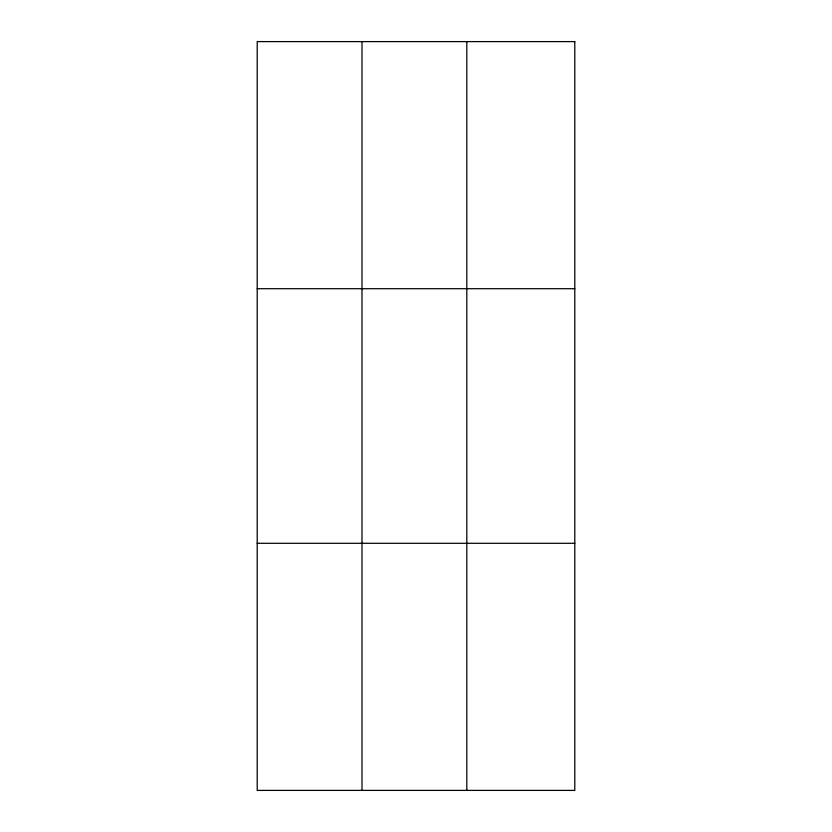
<?xml version="1.0" encoding="UTF-8"?>
<svg xmlns="http://www.w3.org/2000/svg" width="832" height="832" viewBox="0 0 832 832"><rect width="100%" height="100%" fill="white"/><g stroke="black" fill="none" stroke-linecap="round" stroke-linejoin="round"><path stroke-width="1.25" d="M362.003 790.4L362.003 41.6M466.814 790.4L466.814 41.6M257.202 288.704L574.798 288.704M257.202 543.296L574.798 543.296M574.798 41.6L574.798 790.4L257.202 790.4L257.202 41.6L574.798 41.6"/></g></svg>
